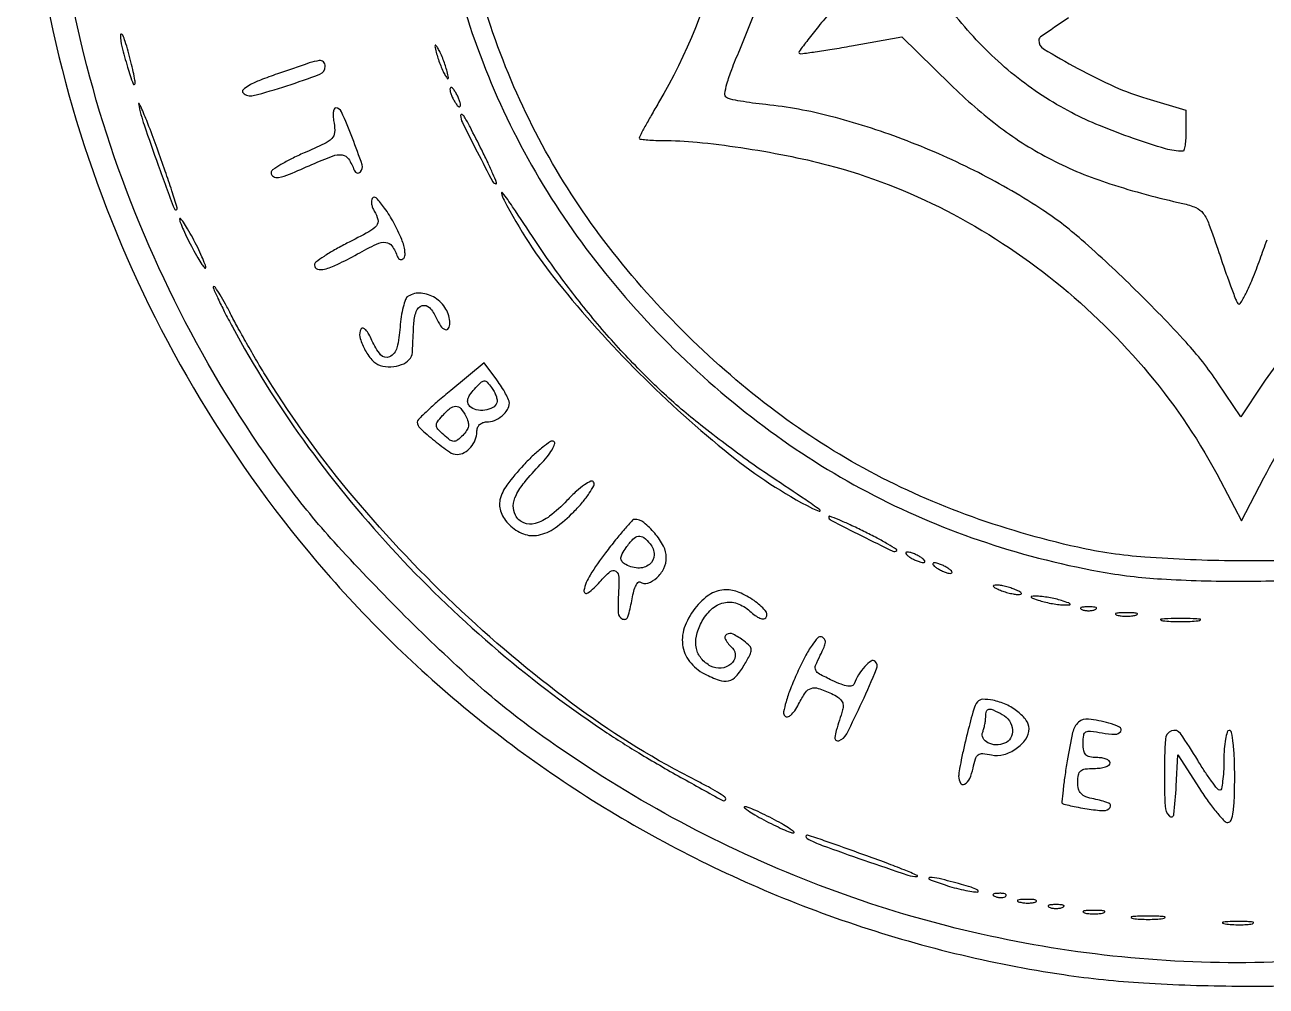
# Model space of a CAD drawing. Extents: x 0 to 449, y 1 to 450.
# Drawn here: x 0.5 to 229.8, y 0.8 to 178.4 of the extents above; entities that cross this region are included whole.
import ezdxf

# ---------------------------------------------------------------- set-up
doc = ezdxf.new("R2010")
doc.units = 0

msp = doc.modelspace()

# ---------------------------------------------------------------- linework, layer by layer
for points in [[(0.49313, 225.775126, 0.088142), (13.850899, 149.130034, 0.086205), (52.827881, 81.112464, 0.046467), (81.524813, 52.404926, 0.045554), (115.211239, 29.27609, 0.045405), (152.639742, 12.567093, 0.04552), (192.437978, 2.905766, 0.021652), (207.144502, 1.372594, 0.013306), (224.553072, 0.781051, 0.01335), (241.694818, 1.112657, 0.02498), (255.5, 2.441904, 0.029868), (284.017448, 8.390861, 0.032269), (310.874419, 17.586782, 0.032147), (336.414937, 30.19875, 0.029195), (361, 46.352599, 0.024992), (371.099678, 54.682621, 0.011524), (383.421652, 66.457305, 0.011531), (395.2097, 78.810344, 0.024503), (403.61859, 89, 0.029276), (419.74707, 113.488284, 0.032319), (432.322254, 138.916948, 0.032302), (441.520682, 165.766314, 0.029185), (447.558738, 194.5, 0.025802)], [(443.964332, 204.5, -0.072999), (428.978803, 143.121107, -0.071861), (396.940147, 88.273774, -0.071882), (350.697894, 44.749779, -0.073111), (294.280975, 16.400149, -0.059323), (242.489327, 5.837934, -0.060834), (190.117783, 7.873523, -0.060681), (139.659277, 22.469475, -0.0585), (93.5, 48.877759, -0.025343), (82.844648, 57.622035, -0.01188), (69.933648, 69.933648, -0.01188), (57.622035, 82.844648, -0.025343), (48.877759, 93.5, -0.078517), (16.309268, 156.086223, -0.080952), (5.078203, 225, -0.080952)], [(77.375798, 199, 0.036968), (83.161427, 176.780506, 0.039434), (92.065353, 156.151007, 0.039188), (104.15584, 137.062844, 0.035626), (119.4355, 119.4355, 0.035626), (137.062844, 104.15584, 0.039188), (156.151007, 92.065353, 0.039434), (176.780506, 83.161427, 0.036968), (199, 77.375798, 0.030572), (210.451884, 75.998391, 0.014929), (225.163042, 75.575718, 0.014911), (239.805144, 76.029041, 0.032078), (251, 77.434636, 0.072713), (293.587133, 92.222293, 0.075047), (329.646801, 118.469214, 0.074746), (356.463883, 154.294098, 0.071267), (372.104613, 197, 0.032804)], [(368.687625, 197, -0.033275), (362.62275, 175.635564, -0.038256), (353.988135, 156.279547, -0.038396), (342.536373, 138.524036, -0.033966), (328.0624, 121.9376, -0.033966), (311.475964, 107.463627, -0.038396), (293.720453, 96.011865, -0.038256), (274.364436, 87.37725, -0.033275), (253, 81.312375, -0.039115), (240.902416, 79.707581, -0.015695), (224.203078, 79.335009, -0.015756), (207.426285, 80.01633, -0.036788), (195, 81.839011, -0.032948), (174.259944, 87.916599, -0.037763), (155.461821, 96.456435, -0.037784), (138.170923, 107.72172, -0.033053), (121.931582, 121.9376, -0.033977), (107.474192, 138.497028, -0.038624), (96.064369, 156.196689, -0.038311), (87.441099, 175.568966, -0.032474), (81.305715, 197.125253, -0.040082)], [(237.50092, 122.646575, 0.037908), (229.151037, 111.988321), (225.113682, 105.942335), (220.897338, 112.221167, 0.037293), (215.009486, 119.715784, 0.013589), (205.627796, 129.436875, 0.013624), (195.711882, 138.651221, 0.036325), (188.022158, 144.483361, 0.02812), (175.861174, 151.44679, 0.025662), (162.624377, 157.239199, 0.026502), (149.413937, 161.444503, 0.038235), (137.35258, 163.623898, -0.008263), (134.919396, 163.914465, -0.010617), (132.693476, 164.265953, -0.008631), (130.852662, 164.629739, -0.085509), (130.124348, 164.923149, -0.300464), (129.805941, 165.611131, -0.029958), (130.20379, 167.475853, -0.025124), (131.079878, 170.116529, -0.009374), (132.563342, 173.732387, 0.048277), (139.080483, 193.966556, 0.043666)], [(129.111392, 192.403714, -0.072343), (117.577634, 163.99715, 0.002979), (116.206453, 161.625301, 0.004582), (115.05093, 159.554849, 0.001638), (114.07952, 157.762242, 0.123961), (114, 157.446424, 0.372535), (114.153702, 157.268761, 0.010087), (115.256144, 157.131137, 0.016212), (116.636676, 157.032122, 0.009795), (118.276234, 157, -0.024737), (124.666743, 156.683639, -0.012157), (132.749436, 155.682439, -0.011939), (141.213952, 154.216971, -0.01559), (148.870423, 152.452627, -0.054922), (170.682809, 144.057696, -0.050153), (190.874512, 130.90505, -0.049836), (208.160795, 113.90122, -0.052695), (221.37583, 94.110895), (225.25166, 86.728624), (229.385568, 94.667901, -0.041531), (239.010544, 109.915504, -0.039041)], [(193.322, 179.676472, 0.001353), (188.137047, 176.129761, 0.233044), (187.816949, 175.557828, 0.27776), (188.69803, 173.90411, 0.010581), (195.012016, 170.303679, 0.019048), (201.838705, 166.929985, 0.033341), (207.75, 164.743746), (215, 162.599332), (215, 158.799666, -0.014982), (214.956344, 157.343023, -0.024541), (214.822089, 156.116152, -0.021635), (214.632206, 155.18579, -0.344258), (214.394345, 155, -0.072166), (211.235868, 155.458255, -0.011622), (205.298529, 157.369359, -0.013703), (199.022127, 159.746534, -0.022392), (193.86121, 162.13993, -0.050014), (183.356593, 169.006537, -0.046215), (174.115909, 177.989611, -0.045964), (166.637341, 188.569811, -0.048249)], [(149.484132, 180.907664, 0.004934), (147.090875, 178.041095, 0.008158), (145.13418, 175.568629, 0.00266), (143.515755, 173.430104, 0.371423), (143.536111, 173.134475, 0.234038), (143.867667, 173.020542, 0.002149), (146.523705, 173.376186, 0.006685), (149.607306, 173.844672, 0.004201), (153.198858, 174.47061), (162.5, 176.172269), (171.5, 167.322459, 0.03279), (180.735107, 159.361658, 0.043245), (190.15174, 153.465303, 0.040375), (200.947313, 148.998767, 0.023872), (214.41691, 145.359946, -0.045648), (216.829184, 144.594266, -0.135428), (218.180091, 143.528828, -0.071033), (219.248697, 141.534768, -0.006704), (221.08644, 136.284711, 0.003379), (222.193946, 133.052017, 0.004524), (223.244763, 130.135943, 0.00318), (224.162137, 127.708127, 0.046518), (224.568541, 126.889098, 0.556982), (225.037096, 126.888702, 0.022252), (226.049397, 128.695196, 0.020359), (227.284894, 131.42101, 0.009484), (228.673602, 135.045646, -0.001439), (229.985933, 138.643148, -0.002285)]]:
    msp.add_lwpolyline(points, format="xyb")
for points in [[(18.166269, 176.5, 0.062604), (18.423097, 174.347619, 0.012158), (19.461747, 170.567065, 0.015548), (20.506917, 167.450026, 0.801088), (20.875857, 167.5, 0.06871), (20.843061, 168.131962, 0.006307), (20.527594, 169.675, 0.008053), (20.096701, 171.512103, 0.006225), (19.570128, 173.5, 0.009518), (19.032088, 175.300191, 0.032066), (18.583836, 176.44375, 0.239016), (18.335375, 176.638133, 0.470527)], [(76.573214, 173, 0.016647), (76.897047, 171.932976, 0.012897), (77.317735, 170.79375, 0.013091), (77.766006, 169.750162, 0.030397), (78.168712, 169, 0.0262), (78.565595, 168.427081, 0.623752), (78.713571, 168.457513, 0.121872), (78.717471, 168.846928, 0.007208), (78.426786, 170, 0.016647), (78.102953, 171.067024, 0.012897), (77.682265, 172.20625, 0.013091), (77.233994, 173.249838, 0.030397), (76.831288, 174, 0.0262), (76.434405, 174.572919, 0.623752), (76.286429, 174.542487, 0.121872), (76.282529, 174.153072, 0.007208)], [(47.1625, 169.308553, 0.010747), (44.016223, 168.145913, 0.03236), (41.947114, 167.171419, 0.05596), (40.821307, 166.373361, 0.43099), (40.804842, 165.795158, 0.266309), (42.688782, 165.284172, 0.014092), (48.897746, 167.095563, 0.013498), (55.004507, 169.249138, 0.310642), (56, 170.696833, 0.201765), (55.659022, 171.507424, 0.236847), (54.872776, 171.758679, 0.042093), (53.037908, 171.309746, 0.002095)], [(79.030626, 166.5, 0.067616), (79.096832, 166.012663, 0.024967), (79.315379, 165.353125, 0.024204), (79.628962, 164.647707, 0.026766), (80, 164, 0.027796), (80.374359, 163.485814, 0.102785), (80.684621, 163.234375, 0.335455), (80.877628, 163.267727, 0.190341), (80.969374, 163.5, 0.067616), (80.903168, 163.987337, 0.024967), (80.684621, 164.646875, 0.024204), (80.371038, 165.352293, 0.026766), (80, 166, 0.027796), (79.625641, 166.514186, 0.102785), (79.315379, 166.765625, 0.335455), (79.122372, 166.732273, 0.190341)], [(21.484729, 163.748751, 0.032377), (22.531065, 159.869198, 0.005154), (25.145535, 152.442209, 0.0012), (28.111596, 144.346428, 0.54715), (28.577563, 144.24423, 0.27988), (28.655352, 144.562649, 0.001508), (27.650275, 147.708887, 0.005847), (26.436918, 151.32284, 0.003605), (24.929198, 155.547168, 0.003367), (23.428305, 159.5741, 0.008527), (22.268016, 162.474426, 0.023718), (21.634511, 163.802677, 0.86294)], [(57.615967, 160.170164, -0.06948), (57.715975, 158.467201, -0.179438), (57.204938, 157.367957, -0.084477), (55.805533, 156.385775, -0.008553), (52.090967, 154.69875, 0.013291), (49.756983, 153.611948, 0.019986), (47.789222, 152.530988, 0.015527), (46.275426, 151.553524, 0.246412), (46, 151.028586, 0.270592), (46.416544, 150.315252, 0.18039), (47.376075, 150.16355, 0.048207), (49.356808, 150.768628, 0.005893), (53.531678, 152.556429, -0.013671), (57.348117, 154.12095, -0.124657), (59.118829, 154.323103, -0.218234), (60.289654, 153.582363, -0.05365), (61.346839, 151.5, 0.098017), (61.550591, 151.173555, 0.144259), (61.840249, 151.003506, 0.146887), (62.171834, 151.019226, 0.10291), (62.493824, 151.214063, 0.295763), (62.812973, 152.482947, 0.010571), (61.009612, 157.425365, 0.01055), (58.998973, 162.287663, 0.297758), (57.908857, 163, 0.311046), (57.618998, 162.800367, 0.065449), (57.468542, 162.168736, 0.047443), (57.46094, 161.254975, 0.027732)], [(81, 161.63815, 0.116515), (81.317526, 160.294046, 0.003217), (84.054119, 154.912031, 0.001751), (86.953375, 149.347648, 0.278632), (87.52879, 149, 0.530156), (87.644208, 149.170223, 0.004895), (86.961622, 150.835938, 0.010488), (86.061752, 152.852737, 0.006002), (84.895876, 155.25, 0.002079), (82.743408, 159.499858, 0.018668), (81.723181, 161.322467, 0.123279), (81.254846, 161.783774, 0.580327)], [(89.019095, 146, 0.050576), (98.932619, 130.783651, 0.026731), (114.006102, 114.006102, 0.026731), (130.783651, 98.932619, 0.050576), (146, 89.019095, 0.052725), (147.252856, 88.531695, 0.8223), (147.356209, 88.74026, 0.015903), (144.752617, 90.609561, 0.001664), (138.5, 94.773925, -0.009503), (134.492546, 97.534627, -0.005831), (129.871872, 100.931303, -0.005845), (125.376077, 104.400758, -0.010373), (121.765949, 107.378431, -0.019856), (114.636048, 114.02248, -0.016625), (107.604291, 121.605386, -0.016216), (100.905593, 129.854809, -0.016344), (94.773925, 138.5, 0.001664), (90.609561, 144.752617, 0.015903), (88.74026, 147.356209, 0.8223), (88.531695, 147.252856, 0.052725)], [(64.683695, 146.297225, 0.120737), (64.538804, 145.849931, 0.057109), (64.563906, 145.240144, 0.051789), (64.740206, 144.573989, 0.050503), (65.05067, 143.952254, -0.084325), (65.70765, 142.379962, -0.237095), (65.434435, 141.253989, -0.092186), (64.048203, 140.125402, -0.007993), (60, 138, 0.012232), (57.700893, 136.767941, 0.018316), (55.7625, 135.571395, 0.013547), (54.260205, 134.506239, 0.235977), (54, 133.985605, 0.327599), (54.542888, 133.245942, 0.140105), (55.839838, 133.212114, 0.051072), (58.189519, 134.081486, 0.011831), (61.933098, 136.030873, -0.014169), (65.48662, 137.860226, -0.130373), (67.175203, 138.181121, -0.23291), (68.315215, 137.514476, -0.055409), (69.346839, 135.5, 0.098636), (69.550923, 135.173915, 0.144644), (69.841386, 135.004643, 0.146588), (70.174234, 135.02155, 0.102253), (70.497697, 135.217935, 0.189385), (70.7189, 135.679372, 0.045455), (70.703183, 136.544339, 0.040368), (70.499588, 137.604637, 0.030584), (70.113832, 138.725186, 0.025948), (68.648073, 141.801984, 0.031426), (66.952068, 144.511375, 0.033899), (65.416508, 146.372269, 0.492445)], [(29.090375, 142.5, 0.094631), (29.207012, 141.889247, 0.008881), (29.798202, 140.471875, 0.011139), (30.577173, 138.796424, 0.008536), (31.5, 137, 0.008666), (32.426008, 135.340439, 0.019167), (33.201798, 134.115625, 0.032513), (33.739106, 133.434553, 0.687314), (33.909625, 133.5, 0.094631), (33.792988, 134.110753, 0.008881), (33.201798, 135.528125, 0.011139), (32.422827, 137.203576, 0.008536), (31.5, 139, 0.008666), (30.573992, 140.659561, 0.019167), (29.798202, 141.884375, 0.032513), (29.260894, 142.565447, 0.687314)], [(38.843981, 122.551421, 0.032708), (51.977522, 101.605719, 0.029387), (68.17362, 81.748844, 0.029046), (86.798902, 63.697229, 0.030046), (107.190081, 48.143899, 0.012102), (113.903358, 43.866117, 0.008377), (121.689245, 39.342058, 0.002345), (129.434615, 35.061, 0.569591), (130, 35.396288, 0.253248), (129.830227, 35.709983, 0.006784), (128.457812, 36.580195, 0.012567), (126.762206, 37.56549, 0.00808), (124.75, 38.626154, -0.040705), (102.920878, 52.018974, -0.030248), (81.136906, 70.076972, -0.029811), (61.308913, 90.998661, -0.035493), (45.334513, 113, -0.005604), (43.590094, 115.871944, -0.003967), (41.693921, 119.132812, -0.004004), (39.931879, 122.277334, -0.008451), (38.626154, 124.75, 0.00808), (37.56549, 126.762206, 0.012567), (36.580195, 128.457812, 0.006784), (35.709983, 129.830227, 0.253248), (35.396288, 130, 0.542141), (35.270938, 129.807509, 0.004285), (36.173915, 127.81198, 0.009727), (37.343732, 125.408428, 0.005564)], [(71.314212, 128.215355, 0.161458), (70.834863, 127.627721, 0.026978), (70.384449, 126.2224, 0.027164), (70.02135, 124.448525, 0.021121), (69.814212, 122.489663, -0.046241), (69.217795, 118.685974, -0.224582), (67.865041, 117.046214, -0.341157), (66.226923, 117.409727, -0.074349), (64.621022, 120.050004, 0.027586), (64.058081, 121.205968, 0.06001), (63.479014, 122.003151, 0.121349), (62.984242, 122.328147, 0.352861), (62.624454, 122.201371, 0.201865), (62.390712, 120.707399, 0.059667), (63.229008, 118.496186, 0.058771), (64.621449, 116.456358, 0.137631), (66.151757, 115.451834, 0.085125), (68.136628, 115.177198, 0.08696), (70.083865, 115.583758, 0.103355), (71.52123, 116.536384, 0.184133), (72.086145, 117.817388, 0.000568), (72.130094, 118.695332, 0.00017), (72.195118, 120.033858, 0.00017), (72.267094, 121.5366, 0.000184), (72.336145, 123, -0.069924), (72.791544, 125.414727, -0.242671), (73.899017, 126.485679, -0.285195), (75.254276, 126.120588, -0.084847), (76.487128, 124.25, 0.043655), (77.30479, 122.755741, 0.154612), (78.147175, 122.080018, 0.375353), (78.748106, 122.298628, 0.126604), (79, 123.277494, 0.136653), (78.279647, 125.86397, 0.11462), (76.288198, 127.911591, 0.121455), (73.69751, 128.797042, 0.164971)], [(79.181921, 110.832645, 0.007196), (76.812856, 108.834824, 0.010898), (74.815939, 107.023235, 0.005854), (73.200752, 105.456169, 0.199799), (73, 104.97384, 0.21015), (73.500623, 103.835337, 0.015389), (76.150221, 101.551121, 0.017419), (78.929335, 99.456493, 0.153957), (80.376725, 99, 0.130284), (81.665553, 99.341627, 0.085398), (82.858393, 100.323319, 0.081044), (83.706176, 101.705846, 0.097392), (84, 103.2, -0.088972), (84.12955, 103.92227, -0.108028), (84.5, 104.5, -0.108028), (85.07773, 104.87045, -0.088972), (85.8, 105, 0.097092), (87.268707, 105.287913, 0.07725), (88.655853, 106.121953, 0.081832), (89.655, 107.279804, 0.13803), (90, 108.50572, 0.107803), (89.866696, 109.116808, 0.017502), (89.319064, 110.209592, 0.018604), (88.569433, 111.469408, 0.015419), (87.681921, 112.75342), (85.363842, 115.895399)], [(87.680613, 108.540437, -0.190718), (86.93187, 107.648347, -0.091215), (85.485197, 107.179025, -0.086382), (83.889083, 107.243799, -0.144111), (82.717409, 107.882591, -0.124779), (82.351093, 108.497703, -0.136613), (82.339095, 109.190967, -0.089371), (82.720061, 110.016179, -0.031207), (83.538588, 111.042639, -0.014815), (84.738087, 112.291621, -0.1711), (85.344403, 112.574888, -0.234088), (85.894341, 112.366788, -0.029452), (86.728438, 111.356705, -0.037079), (87.199737, 110.600356, -0.039293), (87.543779, 109.796896, -0.042588), (87.723999, 109.063338, -0.119851)], [(81.962834, 106.069446, -0.052946), (82.375423, 105.053031, -0.111176), (82.424891, 104.206497, -0.107938), (82.106198, 103.40421, -0.048096), (81.379163, 102.52202, -0.030307), (80.380313, 101.637437, -0.174409), (79.720178, 101.419508, -0.155692), (79.030189, 101.660005, -0.022823), (77.87305, 102.614888, -0.023272), (76.794792, 103.686058, -0.171269), (76.514467, 104.343741, -0.17656), (76.71347, 105.020851, -0.025054), (77.646892, 106.162314, -0.035959), (79.081388, 107.534893, -0.180155), (80.113934, 107.894311, -0.215093), (81.015706, 107.463983, -0.052655)], [(92.621694, 97.026647, 0.027557), (89.543934, 93.349702, 0.102456), (88.270623, 90.628267, 0.158387), (88.458947, 88.300853, 0.097935), (90, 86, 0.106034), (92.590321, 84.324589, 0.141498), (95.368056, 84.097106, 0.105978), (98.436313, 85.432796, 0.043282), (101.908457, 88.406724, 0.018492), (103.517793, 90.172626, 0.027989), (104.769276, 91.83226, 0.026813), (105.597353, 93.224647, 0.265082), (105.574191, 93.879956, 0.374528), (105.045131, 94.043908, 0.04679), (103.907946, 93.408234, 0.034713), (102.407536, 92.213097, 0.016184), (100.628944, 90.473232, -0.035112), (97.447657, 87.588429, -0.097799), (94.773549, 86.225404, -0.171055), (92.673178, 86.356683, -0.17118), (91.119976, 87.775823, -0.13694), (90.731258, 89.520602, -0.101318), (91.232268, 91.443157, -0.059213), (92.778976, 93.829045, -0.01685), (95.720557, 97.134973, 0.020991), (96.977888, 98.571819, 0.036251), (97.88005, 99.878079, 0.044053), (98.370222, 100.908815, 0.357419), (98.212321, 101.368779, 0.290392), (97.60526, 101.361698, 0.020868), (96.17039, 100.340296, 0.024128), (94.463061, 98.87693, 0.015481)], [(149, 87.505058, 0.281774), (149.412992, 86.830401, 0.002376), (155.116867, 83.951432, 0.002251), (160.863009, 81.11754, 0.320073), (161.569067, 81.235733, 0.485578), (161.541211, 81.469324, 0.005075), (159.9281, 82.431607, 0.011008), (157.922173, 83.542359, 0.00639), (155.467876, 84.791873, 0.005559), (152.987105, 85.981092, 0.009676), (150.899939, 86.904521, 0.004161), (149.163732, 87.615905, 0.530612)], [(107.78069, 80.842645, 0.022908), (104.913797, 76.710849, 0.091518), (103.780763, 73.859706, 0.680313), (104.482184, 73.408386, 0.059419), (106.711734, 75.45126, -0.033819), (108.605781, 77.373628, -0.346555), (109.648123, 77.434152, -0.241587), (110.235978, 76.325375, -0.021375), (110.140141, 73.05914, 0.032792), (110.118656, 69.761937, 0.2778), (110.922602, 68.589279, 0.446695), (111.895945, 69.015015, 0.039948), (112.605559, 71.934761, -0.021519), (112.913728, 73.442657, -0.039987), (113.311546, 74.625042, -0.056532), (113.731292, 75.36253, -0.391894), (114.104235, 75.435579, 0.215606), (115.594996, 75.242405, 0.113088), (117.249561, 76.192091, 0.095084), (118.544224, 77.949553, 0.111791), (119, 79.962604, 0.122819), (118.480753, 82.044586, 0.052108), (116.862121, 84.446694, 0.052133), (114.846929, 86.399005, 0.167896), (113.107598, 87, 0.213374), (112.728019, 86.830289, 0.004175), (111.285961, 85.191277, 0.009235), (109.628709, 83.20259, 0.005968)], [(115.989431, 82.512735, -0.172457), (116.745893, 80.447903, -0.233155), (115.896984, 78.68382, -0.183735), (113.733083, 78.012686, -0.12647), (111.265409, 78.814806, -0.105476), (110.755442, 79.315334, -0.17345), (110.612707, 79.895881, -0.10294), (110.856105, 80.662159, -0.024579), (111.572113, 81.799494, -0.035236), (112.832068, 83.352937, -0.166209), (113.830576, 83.884876, -0.205437), (114.814829, 83.638632, -0.056983)], [(164, 80, 0.026766), (164.647707, 79.628962, 0.024204), (165.353125, 79.315379, 0.024967), (166.012663, 79.096832, 0.067616), (166.5, 79.030626, 0.190341), (166.732273, 79.122372, 0.335455), (166.765625, 79.315379, 0.102785), (166.514186, 79.625641, 0.027796), (166, 80, 0.026766), (165.352293, 80.371038, 0.024204), (164.646875, 80.684621, 0.024967), (163.987337, 80.903168, 0.067616), (163.5, 80.969374, 0.190341), (163.267727, 80.877628, 0.335455), (163.234375, 80.684621, 0.102785), (163.485814, 80.374359, 0.027796)], [(169, 78, 0.026766), (169.647707, 77.628962, 0.024204), (170.353125, 77.315379, 0.024967), (171.012663, 77.096832, 0.067616), (171.5, 77.030626, 0.190341), (171.732273, 77.122372, 0.335455), (171.765625, 77.315379, 0.102785), (171.514186, 77.625641, 0.027796), (171, 78, 0.026766), (170.352293, 78.371038, 0.024204), (169.646875, 78.684621, 0.024967), (168.987337, 78.903168, 0.067616), (168.5, 78.969374, 0.190341), (168.267727, 78.877628, 0.335455), (168.234375, 78.684621, 0.102785), (168.485814, 78.374359, 0.027796)], [(124.588894, 70.923275, 0.080148), (122.460917, 67.369659, 0.125155), (121.998967, 63.85218, 0.137839), (123.271031, 60.778395, 0.107211), (126.071521, 58.463015, 0.033335), (128.756586, 57.294069, 0.140969), (130.489915, 57.183215, 0.160021), (131.891789, 58.01135, 0.046609), (133.381528, 60.06873, 0.011736), (134.476851, 62.026475, 0.124213), (134.692186, 62.90846, 0.194383), (134.403698, 63.606956, 0.036709), (133.347136, 64.536927, 0.045502), (131.332104, 65.793056, 0.262624), (130.124098, 65.736048, 0.410897), (129.912903, 64.835116, 0.059051), (131.207143, 63.192857, -0.227263), (131.725343, 61.72074, -0.196619), (130.9383, 60.268884, -0.148058), (129.116265, 59.516139, -0.148373), (127.184389, 59.901318, -0.097327), (125.455049, 61.315398, -0.120752), (124.55173, 63.180781, -0.107336), (124.558969, 65.426819, -0.065135), (125.466664, 67.935534, -0.084538), (127.303509, 70.372339, -0.132093), (129.603348, 71.609499, -0.142466), (132.084726, 71.479949, -0.105135), (134.449867, 70.047098, 0.031153), (135.42313, 69.240709, 0.060845), (136.302065, 68.751286, 0.095107), (136.987627, 68.614533, 0.261868), (137.404032, 68.84472, 0.335442), (137.278139, 70.184074, 0.056173), (135.206532, 71.99207, 0.052715), (132.441268, 73.50272, 0.098987), (129.954035, 74, 0.069385), (128.569678, 73.806962, 0.060971), (127.224078, 73.239813, 0.053235), (125.90245, 72.282152, 0.034481)], [(180.5, 74, 0.02318), (181.375609, 73.670913, 0.018093), (182.353125, 73.393028, 0.018434), (183.284048, 73.200514, 0.04179), (184, 73.140571, 0.055166), (184.502647, 73.196198, 0.507108), (184.577294, 73.367142, 0.14515), (184.303516, 73.625069, 0.015364), (183.5, 74, 0.02318), (182.624391, 74.329087, 0.018093), (181.646875, 74.606972, 0.018434), (180.715952, 74.799486, 0.04179), (180, 74.859429, 0.055166), (179.497353, 74.803802, 0.507108), (179.422706, 74.632858, 0.14515), (179.696484, 74.374931, 0.015364)], [(188, 72, 0.019418), (189.103357, 71.693325, 0.01405), (190.353125, 71.434548, 0.014229), (191.556033, 71.255671, 0.0298), (192.5, 71.19936, 0.010926), (193.512304, 71.221484, 0.574334), (193.586219, 71.36194, 0.172749), (193.339878, 71.557279, 0.004595), (192, 72, 0.019418), (190.896643, 72.306675, 0.01405), (189.646875, 72.565452, 0.014229), (188.443967, 72.744329, 0.0298), (187.5, 72.80064, 0.010926), (186.487696, 72.778516, 0.574334), (186.413781, 72.63806, 0.172749), (186.660122, 72.442721, 0.004595)], [(195.75, 70.337719, 0.057986), (196.320008, 70.181385, 0.037979), (197, 70.12966, 0.037979), (197.679992, 70.181385, 0.057986), (198.25, 70.337719, 0.174857), (198.459382, 70.525001, 0.447206), (198.398438, 70.693942, 0.078554), (197.89144, 70.810911, 0.017491), (197, 70.842105, 0.017491), (196.10856, 70.810911, 0.078554), (195.601562, 70.693942, 0.447206), (195.540618, 70.525001, 0.174857)], [(202.25, 69.310674, 0.039571), (203.047266, 69.168469, 0.024357), (204, 69.122029, 0.024357), (204.952734, 69.168469, 0.039571), (205.75, 69.310674, 0.161593), (206.00914, 69.478988, 0.542911), (205.957813, 69.633659, 0.052887), (205.251983, 69.740287, 0.011065), (204, 69.767997, 0.011065), (202.748017, 69.740287, 0.052887), (202.042187, 69.633659, 0.542911), (201.99086, 69.478988, 0.161593)], [(210.75, 68.276604, 0.019375), (212.229765, 68.150935, 0.011494), (214, 68.110234, 0.011494), (215.770235, 68.150935, 0.019375), (217.25, 68.276604, 0.108536), (217.666199, 68.423685, 0.707215), (217.635937, 68.56145, 0.025693), (216.329566, 68.655793, 0.005179), (214, 68.679926, 0.005179), (211.670434, 68.655793, 0.025693), (210.364063, 68.56145, 0.707215), (210.333801, 68.423685, 0.108536)], [(143.207074, 58.69375, 0.012288), (141.936725, 55.710418, 0.024535), (141.108385, 53.283591, 0.025104), (140.675839, 51.433489, 0.246008), (140.907444, 50.692556, 0.259519), (141.402889, 50.551395, 0.121386), (142.016395, 50.864471, 0.067151), (142.71507, 51.655877, 0.027981), (143.440582, 52.885098, -0.029524), (144.706097, 55.014218, -0.168818), (145.744229, 55.788772, -0.159313), (147.073287, 55.776211, -0.025532), (149.519655, 54.809091, -0.038942), (150.69511, 54.158714, -0.097506), (151.390739, 53.473829, -0.129052), (151.664752, 52.70434, -0.097553), (151.566708, 51.809091, 0.002778), (150.402255, 48.018132, 0.042758), (150.121687, 46.682136, 0.273833), (150.330138, 46.206477, 0.240735), (150.872368, 46.124123, 0.197873), (152.327486, 47.381052, 0.009477), (155.172935, 53.291297, 0.007801), (157.847951, 59.376985, 0.304941), (157.577949, 60.755384, 0.359332), (156.8484, 60.825247, 0.056097), (155.663089, 59.813561, 0.049209), (154.483121, 58.27372, 0.057436), (153.697471, 56.60819, -0.258131), (153.292487, 56.238739, -0.097864), (152.501329, 56.207703, -0.053494), (151.299312, 56.53105, -0.018154), (149.634096, 57.246845, -0.012606), (147.28136, 58.434528, -0.161079), (146.61055, 59.142172, -0.208888), (146.586348, 60.024851, -0.023206), (147.447951, 61.899349, 0.017331), (148.157241, 63.395897, 0.084375), (148.379116, 64.304202, 0.177237), (148.210981, 64.889795, 0.144483), (147.689795, 65.288795, 0.30796), (146.976695, 65.121016, 0.036329), (145.910944, 63.774709, 0.029701), (144.647498, 61.655419, 0.012769)], [(174.645655, 47.640353, 0.005107), (174.015509, 45.018699, 0.006284), (173.483411, 42.559746, 0.005273), (173.08479, 40.486966, 0.044892), (173, 39.544484, 0.131607), (173.335586, 38.291615, 0.411745), (174.095436, 38.084429, 0.159302), (175.040211, 39.119416, 0.05669), (175.659963, 41.049813, -0.026553), (176.099813, 42.768896, -0.163204), (176.628887, 43.498915, -0.178068), (177.464548, 43.728087, -0.032867), (179.069816, 43.484666, 0.122958), (181.32555, 43.548934, 0.084814), (183.645611, 44.647967, 0.088232), (185.391084, 46.401236, 0.152967), (186, 48.345012, 0.160973), (185.493388, 49.877832, 0.066741), (183.953032, 51.460978, 0.059031), (181.771971, 52.791861, 0.058207), (179.330038, 53.583992, 0.051798), (177.444924, 53.761513, 0.227224), (176.468343, 53.281951, 0.099247), (175.781542, 51.928611, 0.006418)], [(181.065741, 50.964816, -0.122847), (182.369504, 49.78421, -0.12797), (182.941001, 48.14732, -0.147271), (182.610815, 46.606434, -0.17703), (181.5, 45.638374, -0.096513), (179.892243, 45.355804, -0.113934), (178.397163, 45.730151, -0.154808), (177.507491, 46.609228, -0.215919), (177.442529, 47.71083, 0.026556), (177.656169, 48.370252, 0.017107), (177.836243, 49.153431, 0.017198), (177.960099, 49.93383, 0.03076), (178, 50.581787, -0.071999), (178.140917, 51.555315, -0.298141), (178.572303, 51.921474, -0.138986), (179.384896, 51.797075, -0.015822)], [(193.051462, 42.41907, 0.004629), (192.606901, 39.491078, 0.007347), (192.286387, 36.975494, 0.00255), (192.054877, 34.818811, 0.23822), (192.164263, 34.53331, 0.126696), (192.439215, 34.388367, 0.004233), (193.649815, 34.111771, 0.007787), (195.097189, 33.817498, 0.005319), (196.75, 33.526343, 0.029088), (199.806217, 33.202491, 0.25996), (200.972166, 33.781976, 0.493376), (200.702177, 34.608345, 0.035251), (198, 35.35, -0.036622), (196.484288, 35.770477, -0.116012), (195.606436, 36.33913, -0.134881), (195.14826, 37.184132, -0.057239), (195, 38.475, -0.046542), (195.125221, 39.817349, -0.172977), (195.54703, 40.539583, -0.145829), (196.381916, 40.902471, -0.03011), (198, 41, 0.031626), (199.149251, 41.072766, 0.048861), (200.11875, 41.29375, 0.06271), (200.790443, 41.615738, 0.254951), (201, 42, 0.226478), (200.817169, 42.382936, 0.074992), (200.265625, 42.70625, 0.057076), (199.457356, 42.926884, 0.038131), (198.5, 43, -0.045899), (197.216988, 43.118028, -0.157201), (196.489345, 43.511129, -0.150848), (196.111007, 44.266779, -0.041212), (196, 45.611291, -0.0351), (196.106656, 47.128737, -0.234439), (196.522221, 47.734992, -0.160061), (197.370429, 47.899793, -0.014981), (199.5, 47.565978, 0.038707), (201.892835, 47.306374, 0.254137), (202.933044, 47.830902, 0.45689), (202.730823, 48.619175, 0.050218), (200.75, 49.369714, 0.034616), (196.98993, 50.103119, 0.217803), (195.172358, 49.529944, 0.1547), (194.059949, 47.628934, 0.015635)], [(211, 40, 0.011478), (211.13742, 34.014419, 0.184108), (211.930254, 32.190497, 0.631834), (212.762609, 32.475958, 0.015327), (213.200096, 37.75), (213.5, 43.5), (217.5, 37.261011, 0.013163), (219.123317, 34.869989, 0.018976), (220.692187, 32.851491, 0.015023), (222.071402, 31.306297, 0.203554), (222.75, 31.011011, 0.32225), (223.342222, 31.429062, 0.046643), (223.713559, 32.950321, 0.02882), (223.937688, 35.47406, 0.007738), (224, 39.5, 0.009838), (223.93272, 42.918912, 0.019442), (223.720588, 45.625, 0.015687), (223.417447, 47.651608, 0.362465), (223, 48, 0.332234), (222.608967, 47.707933, 0.026982), (222.29375, 46.384375, 0.027868), (222.072146, 44.60834, 0.017105), (222, 42.5, -0.013087), (221.944799, 40.3914, -0.021529), (221.774879, 38.615625, -0.017105), (221.535933, 37.245445, -0.354844), (221.233631, 37, -0.228546), (220.805681, 37.206393, -0.009155), (219.726036, 38.615625, -0.014512), (218.493748, 40.39231, -0.009587), (217.17757, 42.5, 0.018522), (213.966253, 47.443682, 0.348744), (212.305938, 47.932941, 0.289093), (211.193461, 46.385843, 0.015144)], [(137, 31.5, 0.008536), (138.796424, 30.577173, 0.011139), (140.471875, 29.798202, 0.008881), (141.889247, 29.207012, 0.094631), (142.5, 29.090375, 0.687314), (142.565447, 29.260894, 0.032513), (141.884375, 29.798202, 0.019167), (140.659561, 30.573992, 0.008666), (139, 31.5, 0.008536), (137.203576, 32.422827, 0.011139), (135.528125, 33.201798, 0.008881), (134.110753, 33.792988, 0.094631), (133.5, 33.909625, 0.687314), (133.434553, 33.739106, 0.032513), (134.115625, 33.201798, 0.019167), (135.340439, 32.426008, 0.008666)], [(145, 28.073961, 0.044207), (147.787291, 26.779286, 0.003473), (155.508801, 24.051927, 0.002036), (163.590827, 21.296997, 0.0924), (165.329678, 21.051649, 0.796918), (165.36174, 21.226874, 0.005098), (162.924968, 22.245248, 0.006885), (159.639533, 23.526703, 0.003561), (155.5, 25.042436, 0.001457), (148.178032, 27.640417, 0.014245), (145.052272, 28.640172, 0.480736), (144.793499, 28.457315, 0.284038)], [(170.5, 19.471998, 0.013378), (172.178137, 18.968278, 0.012645), (173.9125, 18.544644, 0.01271), (175.466181, 18.247674, 0.042457), (176.5, 18.166269, 0.470527), (176.638133, 18.335375, 0.239016), (176.44375, 18.583836, 0.032066), (175.300191, 19.032088, 0.009518), (173.5, 19.570128, 0.006879), (169.395949, 20.65151, 0.069255), (167.63999, 20.837614, 0.814855), (167.585798, 20.523108, 0.0139)], [(179.8125, 17.316886, 0.051402), (180.359369, 17.160852, 0.05415), (180.916927, 17.123424, 0.060344), (181.402231, 17.202593, 0.126455), (181.729167, 17.395833, 0.296942), (181.77538, 17.614691, 0.208169), (181.592839, 17.799335, 0.077125), (181.112848, 17.910055, 0.028489), (180.416667, 17.921053, 0.018894), (179.670344, 17.862007, 0.168741), (179.37858, 17.720685, 0.470617), (179.395823, 17.538436, 0.054073)], [(184.269032, 16.307009, 0.037336), (185.036634, 16.167106, 0.029507), (185.880008, 16.127736, 0.030339), (186.671085, 16.185595, 0.06278), (187.269032, 16.344063, 0.31318), (187.386009, 16.52287, 0.333666), (187.257153, 16.684921, 0.052471), (186.580113, 16.787295, 0.014395), (185.5, 16.805051, 0.012823), (184.431793, 16.764444, 0.080377), (183.900903, 16.643467, 0.597527), (183.883358, 16.48334, 0.087174)], [(189.75, 15.337719, 0.057986), (190.320008, 15.181385, 0.037979), (191, 15.12966, 0.037979), (191.679992, 15.181385, 0.057986), (192.25, 15.337719, 0.174857), (192.459382, 15.525001, 0.447206), (192.398438, 15.693942, 0.078554), (191.89144, 15.810911, 0.017491), (191, 15.842105, 0.017491), (190.10856, 15.810911, 0.078554), (189.601562, 15.693942, 0.447206), (189.540618, 15.525001, 0.174857)], [(196.25, 14.310674, 0.039571), (197.047266, 14.168469, 0.024357), (198, 14.122029, 0.024357), (198.952734, 14.168469, 0.039571), (199.75, 14.310674, 0.161593), (200.00914, 14.478988, 0.542911), (199.957813, 14.633659, 0.052887), (199.251983, 14.740287, 0.011065), (198, 14.767997, 0.011065), (196.748017, 14.740287, 0.052887), (196.042187, 14.633659, 0.542911), (195.99086, 14.478988, 0.161593)], [(205.25, 13.283746, 0.023547), (206.502218, 13.153981, 0.014044), (208, 13.111902, 0.014044), (209.497782, 13.153981, 0.023547), (210.75, 13.283746, 0.124239), (211.112409, 13.435926, 0.664672), (211.076562, 13.577962, 0.03126), (209.97062, 13.675363, 0.006336), (208, 13.700336, 0.006336), (206.02938, 13.675363, 0.03126), (204.923438, 13.577962, 0.664672), (204.887591, 13.435926, 0.124239)], [(222.26375, 12.282419, 0.022548), (223.485188, 12.153707, 0.015659), (224.872547, 12.114038, 0.015827), (226.209518, 12.160023, 0.031163), (227.26375, 12.296069, 0.248898), (227.455688, 12.450815, 0.49082), (227.374351, 12.596853, 0.030832), (226.29708, 12.692368, 0.00738), (224.5, 12.713986, 0.006817), (222.711719, 12.684722, 0.040183), (221.780601, 12.581582, 0.720633), (221.761725, 12.438612, 0.075924)]]:
    msp.add_lwpolyline(points, format="xyb", close=True)

doc.saveas('drawing.dxf')
